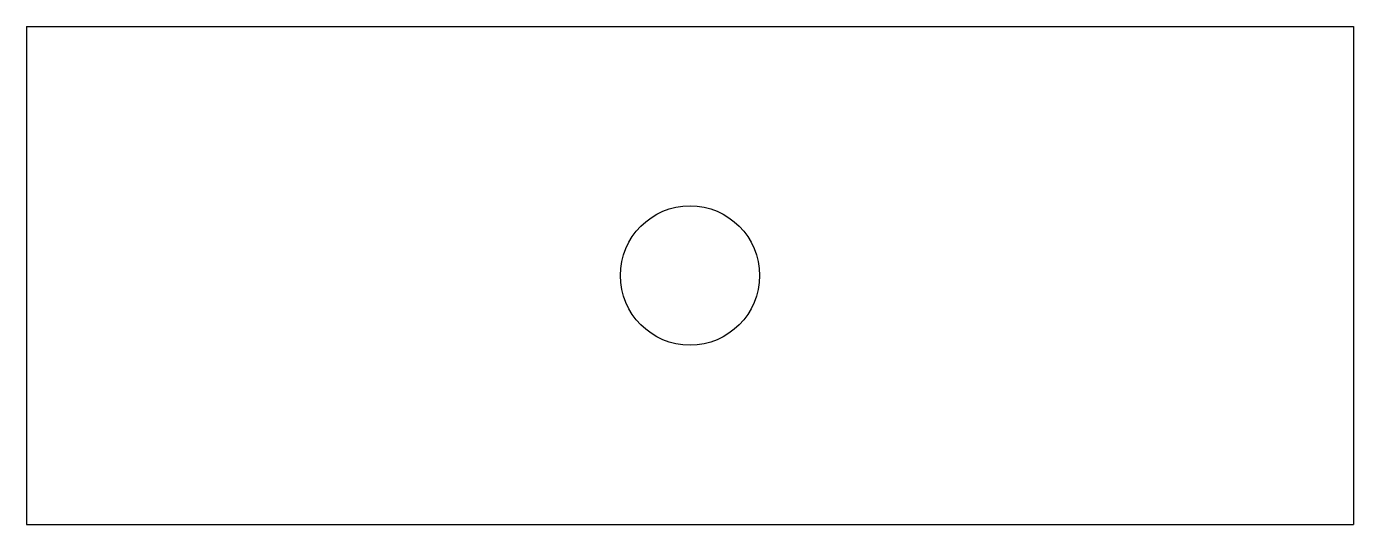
# Model space of a CAD drawing. Extents: x -100 to 100, y -38 to 38.
import ezdxf

# ---------------------------------------------------------------- set-up
doc = ezdxf.new("R2010")
doc.units = 0
doc.layers.add('Shape2DView002', color=7, linetype='CONTINUOUS')

msp = doc.modelspace()

# ---------------------------------------------------------------- linework, layer by layer
at = {"layer": 'Shape2DView002'}
for p, q in [((-100, 37.5), (-100, -37.5)), ((-100, 37.5), (100, 37.5)), ((100, 37.5), (100, -37.5)), ((-100, -37.5), (100, -37.5))]:
    msp.add_line(p, q, dxfattribs=at)
msp.add_circle((0, 0), 10.5, dxfattribs=at)

doc.saveas('drawing.dxf')
